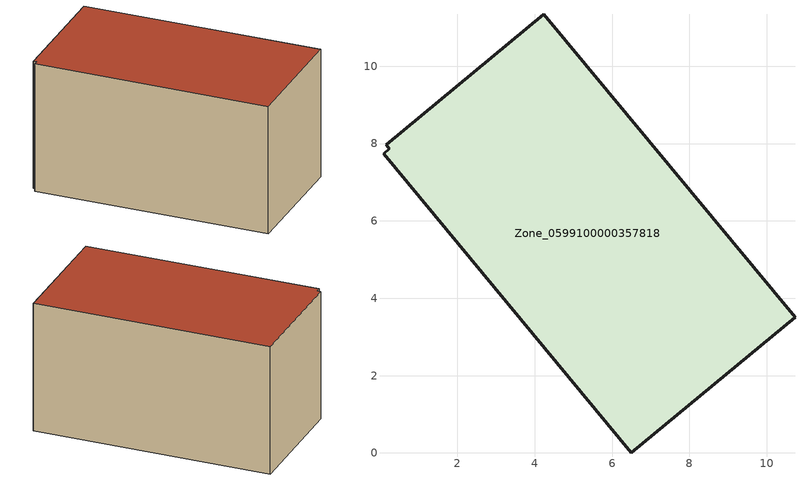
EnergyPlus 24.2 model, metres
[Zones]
Zone_0599100000357818
 floor ground (C_G): 0.24,7.87 0.15,7.97 4.23,11.35 10.73,3.51 6.5,0 0.09,7.73 z1.83
 wall outside (C_F): 10.73,3.51 4.23,11.35 0.15,7.97 0.24,7.87 0.09,7.73 6.5,0 10.73,3.51 z1.83:7.5
 roof outside (C_R): 0.15,7.97 0.24,7.87 0.09,7.73 6.5,0 10.73,3.51 4.23,11.35 z7.5
[BUILDING]
Pand.0599100000357818: North Axis=0; Terrain=City; Loads Convergence Tolerance Value=0.04; Temperature Convergence Tolerance Value=0.4; Solar Distribution=FullExterior; Maximum Number of Warmup Days=25; Minimum Number of Warmup Days=1
[Site:Location]
Rotterdam.The.Hague.AP_ZH_NLD Design_Conditions: Latitude=51.96; Longitude=4.45; Time Zone=1; Elevation=-4.5
[SITE:GROUNDTEMPERATURE:BUILDINGSURFACE]
18, 18, 18, 18, 18, 18, 18, 18, 18, 18, 18, 18
[MATERIAL] Thermal Absorptance=0.9; Solar Absorptance=0.7; Visible Absorptance=0.7
Name | Roughness | Thickness | Conductivity | Density | Specific Heat
G.TC.1992-2005 | MediumSmooth | 0.15 | 0.06 | 540 | 1210
F.TC.1992-2005 | Rough | 0.3 | 0.12 | 1920 | 840
R.TC.1992-2005 | MediumRough | 0.2 | 0.08 | 1500 | 1000
[CONSTRUCTION]
C_G: G.TC.1992-2005
C_F: F.TC.1992-2005
C_R: R.TC.1992-2005
[ZONE]
Zone_0599100000357818: Type=1; Multiplier=1; Ceiling Height=Autocalculate; Volume=Autocalculate; Floor Area=autocalculate; Part of Total Floor Area=Yes
[ZONEINFILTRATION:DESIGNFLOWRATE]
Infil_Zone_0599100000357818: Zone or ZoneList or Space or SpaceList=Zone_0599100000357818; Schedule=AlwaysOn; Design Flow Rate Calculation Method=Flow/Area; Flow Rate per Floor Area=0.0015; Constant Term Coefficient=1; Temperature Term Coefficient=0; Velocity Term Coefficient=0; Velocity Squared Term Coefficient=0
[HVACTEMPLATE:ZONE:IDEALLOADSAIRSYSTEM]
Zone_0599100000357818: Maximum Heating Supply Air Temperature=50; Minimum Cooling Supply Air Temperature=13; Maximum Heating Supply Air Humidity Ratio=0.0156; Minimum Cooling Supply Air Humidity Ratio=0.0077; Heating Limit=NoLimit; Cooling Limit=NoLimit; Dehumidification Control Type=ConstantSensibleHeatRatio; Cooling Sensible Heat Ratio=0.7; Dehumidification Setpoint=60; Humidification Control Type=None; Humidification Setpoint=30; Outdoor Air Method=None; Outdoor Air Flow Rate per Person=0.00944; Outdoor Air Flow Rate per Zone Floor Area=0; Outdoor Air Flow Rate per Zone=0; Demand Controlled Ventilation Type=None; Outdoor Air Economizer Type=NoEconomizer; Heat Recovery Type=None; Sensible Heat Recovery Effectiveness=0.7; Latent Heat Recovery Effectiveness=0.65
[ZONECONTROL:THERMOSTAT]
ThermostatControl_Zone_0599100000357818: Zone or ZoneList=Zone_0599100000357818; Control Type Schedule=DualSetpointControlType; Control 1=Thermostat_Zone_0599100000357818; Temperature Difference Between Cutout And Setpoint=0
[THERMOSTATSETPOINT:DUALSETPOINT]
Thermostat_Zone_0599100000357818: Heating Setpoint Temperature Schedule=HeatingSetpoint_Zone_0599100000357818; Cooling Setpoint Temperature Schedule=CoolingSetpoint_Zone_0599100000357818
[SCHEDULE:COMPACT]
HeatingSetpoint_Zone_0599100000357818: Through: 12/31, For: AllDays, Until: 24:00, 21
CoolingSetpoint_Zone_0599100000357818: Through: 12/31, For: AllDays, Until: 24:00, 24
DualSetpointControlType: Through: 12/31, For: AllDays, Until: 24:00, 4
AlwaysOn: Through: 12/31, For: AllDays, Until: 24:00, 1
